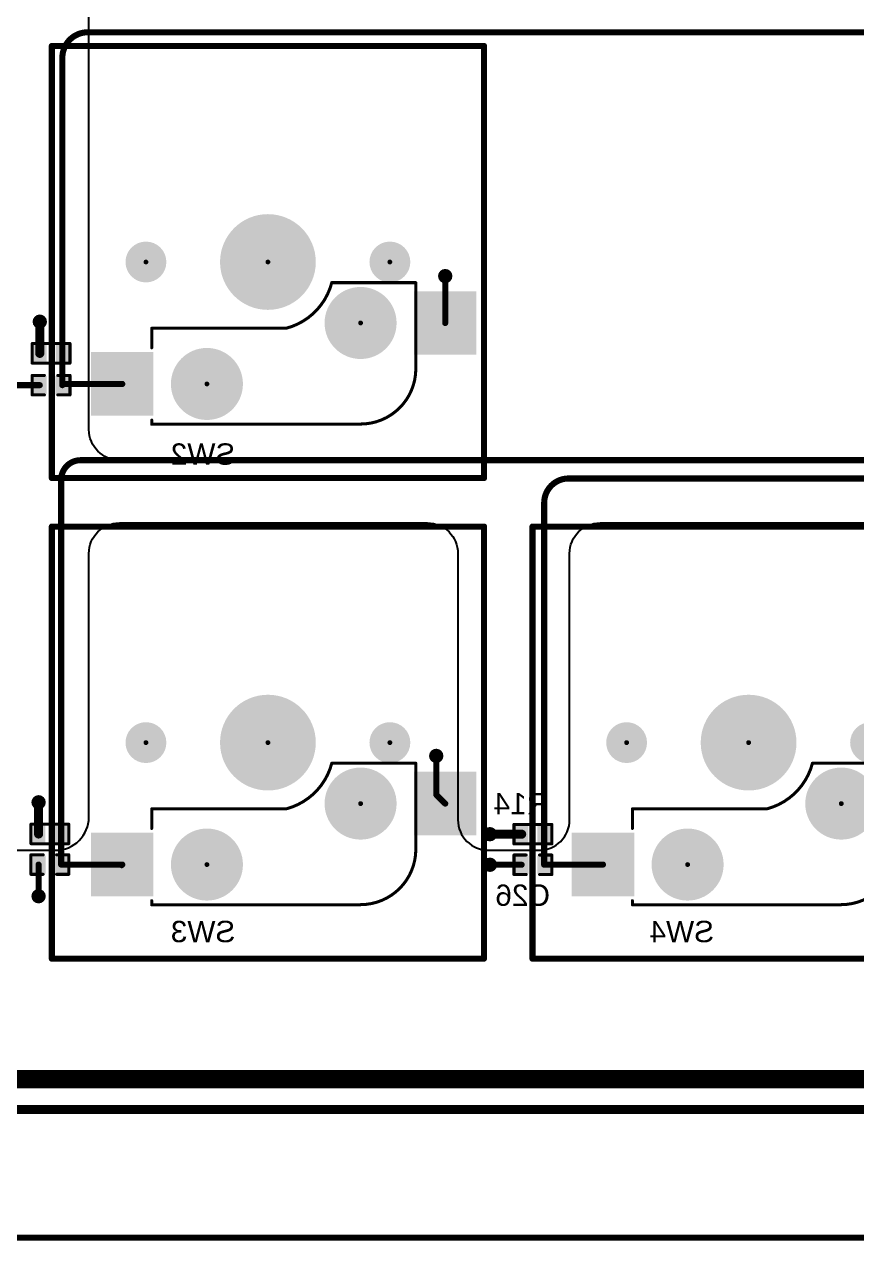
# Model space of a CAD drawing. Header units: inches. Extents: x 0 to 280, y 0 to 81.
# Drawn here: x 20.9 to 55.6, y -0.1 to 50.5 of the extents above; entities that cross this region are included whole.
import ezdxf

# ---------------------------------------------------------------- set-up
doc = ezdxf.new("R2010")
doc.units = ezdxf.units.IN
for name, color, linetype in [('Board Outline', 216, 'Continuous'), ('Bottom Layer', 5, 'Continuous'), ('Bottom Overlay', 54, 'Continuous'), ('Bottom Paste', 16, 'Continuous'), ('Bottom Solder', 6, 'Continuous'), ('Pad Holes', 156, 'Continuous'), ('Top Layer', 1, 'Continuous'), ('Top Overlay', 2, 'Continuous'), ('Top Solder', 216, 'Continuous'), ('Via Holes', 16, 'Continuous')]:
    doc.layers.add(name, color=color, linetype=linetype)
doc.styles.add('Arial', font='', dxfattribs={"height": 0.2})
doc.styles.get('Arial').set_extended_font_data('Arial')

# ---------------------------------------------------------------- blocks, each defined once
blk = doc.blocks.new('____0402_B_39')
at = {"layer": 'Bottom Layer'}
for points in [[(-0.2412999999999999, 0.3174999999999999), (-0.2413000000000001, -0.3175), (-0.6985, -0.3174999999999999), (-0.6985, 0.3175)], [(0.6985, 0.3174999999999999), (0.6985, -0.3175), (0.2412999999999999, -0.3174999999999999), (0.2413000000000001, 0.3175)]]:
    blk.add_hatch(color=5, dxfattribs=at).paths.add_polyline_path(points)
at = {"layer": 'Bottom Paste'}
for points in [[(-0.2412999999999999, 0.3174999999999999), (-0.2413000000000001, -0.3175), (-0.6985, -0.3174999999999999), (-0.6985, 0.3175)], [(0.6985, 0.3174999999999999), (0.6985, -0.3175), (0.2412999999999999, -0.3174999999999999), (0.2413000000000001, 0.3175)]]:
    blk.add_hatch(color=16, dxfattribs=at).paths.add_polyline_path(points)
at = {"layer": 'Bottom Solder'}
for points in [[(-0.1813001199999999, 0.3774998799999999), (-0.1813001200000001, -0.3774998800000001), (-0.7584998799999999, -0.3774998799999999), (-0.7584998799999999, 0.3774998800000001)], [(0.7584998799999999, 0.3774998799999999), (0.7584998799999999, -0.3774998800000001), (0.1813001199999999, -0.3774998799999999), (0.1813001200000001, 0.3774998800000001)]]:
    blk.add_hatch(color=6, dxfattribs=at).paths.add_polyline_path(points)
at = {"layer": 'Bottom Overlay', "const_width": 0.127}
for points in [[(-0.7874, -0.4064), (-0.7874, 0.4064)], [(-0.7874, 0.4064), (-0.2794, 0.4064)], [(0.2794, 0.4064), (0.7874, 0.4064)], [(0.7874, -0.4064), (0.7874, 0.4064)], [(-0.7874, -0.4064), (-0.2794, -0.4064)], [(0.2794, -0.4064), (0.7874, -0.4064)]]:
    blk.add_lwpolyline(points, dxfattribs=at)
at = {"layer": 'Bottom Overlay', "const_width": 0.0635}
for points in [[(-0.8191499999999999, 0.4064, 1), (-0.7556499999999999, 0.4064, 1)], [(-0.8191499999999999, 0.4064, 1), (-0.7556499999999999, 0.4064, 1)], [(-0.31115, 0.4064, 1), (-0.24765, 0.4064, 1)], [(0.24765, 0.4064, 1), (0.31115, 0.4064, 1)], [(0.7556499999999999, 0.4064, 1), (0.8191499999999999, 0.4064, 1)], [(0.7556499999999999, 0.4064, 1), (0.8191499999999999, 0.4064, 1)], [(-0.8191499999999999, -0.4064, 1), (-0.7556499999999999, -0.4064, 1)], [(-0.8191499999999999, -0.4064, 1), (-0.7556499999999999, -0.4064, 1)], [(-0.31115, -0.4064, 1), (-0.24765, -0.4064, 1)], [(0.24765, -0.4064, 1), (0.31115, -0.4064, 1)], [(0.7556499999999999, -0.4064, 1), (0.8191499999999999, -0.4064, 1)], [(0.7556499999999999, -0.4064, 1), (0.8191499999999999, -0.4064, 1)]]:
    blk.add_lwpolyline(points, format="xyb", close=True, dxfattribs=at)
blk = doc.blocks.new('____0402_B_40')
at = {"layer": 'Bottom Layer'}
for points in [[(-0.2412999999999999, 0.3174999999999999), (-0.2413000000000001, -0.3175), (-0.6985, -0.3174999999999999), (-0.6985, 0.3175)], [(0.6985, 0.3174999999999999), (0.6985, -0.3175), (0.2412999999999999, -0.3174999999999999), (0.2413000000000001, 0.3175)]]:
    blk.add_hatch(color=5, dxfattribs=at).paths.add_polyline_path(points)
at = {"layer": 'Bottom Paste'}
for points in [[(-0.2412999999999999, 0.3174999999999999), (-0.2413000000000001, -0.3175), (-0.6985, -0.3174999999999999), (-0.6985, 0.3175)], [(0.6985, 0.3174999999999999), (0.6985, -0.3175), (0.2412999999999999, -0.3174999999999999), (0.2413000000000001, 0.3175)]]:
    blk.add_hatch(color=16, dxfattribs=at).paths.add_polyline_path(points)
at = {"layer": 'Bottom Solder'}
for points in [[(-0.1813001199999999, 0.3774998799999999), (-0.1813001200000001, -0.3774998800000001), (-0.7584998799999999, -0.3774998799999999), (-0.7584998799999999, 0.3774998800000001)], [(0.7584998799999999, 0.3774998799999999), (0.7584998799999999, -0.3774998800000001), (0.1813001199999999, -0.3774998799999999), (0.1813001200000001, 0.3774998800000001)]]:
    blk.add_hatch(color=6, dxfattribs=at).paths.add_polyline_path(points)
at = {"layer": 'Bottom Overlay', "const_width": 0.127}
for points in [[(-0.7874, -0.4064), (-0.7874, 0.4064)], [(-0.7874, 0.4064), (-0.2794, 0.4064)], [(0.2794, 0.4064), (0.7874, 0.4064)], [(0.7874, -0.4064), (0.7874, 0.4064)], [(-0.7874, -0.4064), (-0.2794, -0.4064)], [(0.2794, -0.4064), (0.7874, -0.4064)]]:
    blk.add_lwpolyline(points, dxfattribs=at)
at = {"layer": 'Bottom Overlay', "const_width": 0.0635}
for points in [[(-0.8191499999999999, 0.4064, 1), (-0.7556499999999999, 0.4064, 1)], [(-0.8191499999999999, 0.4064, 1), (-0.7556499999999999, 0.4064, 1)], [(-0.31115, 0.4064, 1), (-0.24765, 0.4064, 1)], [(0.24765, 0.4064, 1), (0.31115, 0.4064, 1)], [(0.7556499999999999, 0.4064, 1), (0.8191499999999999, 0.4064, 1)], [(0.7556499999999999, 0.4064, 1), (0.8191499999999999, 0.4064, 1)], [(-0.8191499999999999, -0.4064, 1), (-0.7556499999999999, -0.4064, 1)], [(-0.8191499999999999, -0.4064, 1), (-0.7556499999999999, -0.4064, 1)], [(-0.31115, -0.4064, 1), (-0.24765, -0.4064, 1)], [(0.24765, -0.4064, 1), (0.31115, -0.4064, 1)], [(0.7556499999999999, -0.4064, 1), (0.8191499999999999, -0.4064, 1)], [(0.7556499999999999, -0.4064, 1), (0.8191499999999999, -0.4064, 1)]]:
    blk.add_lwpolyline(points, format="xyb", close=True, dxfattribs=at)
blk = doc.blocks.new('____0402_B_41')
at = {"layer": 'Bottom Layer'}
for points in [[(-0.2412999999999999, 0.3174999999999999), (-0.2413000000000001, -0.3175), (-0.6985, -0.3174999999999999), (-0.6985, 0.3175)], [(0.6985, 0.3174999999999999), (0.6985, -0.3175), (0.2412999999999999, -0.3174999999999999), (0.2413000000000001, 0.3175)]]:
    blk.add_hatch(color=5, dxfattribs=at).paths.add_polyline_path(points)
at = {"layer": 'Bottom Paste'}
for points in [[(-0.2412999999999999, 0.3174999999999999), (-0.2413000000000001, -0.3175), (-0.6985, -0.3174999999999999), (-0.6985, 0.3175)], [(0.6985, 0.3174999999999999), (0.6985, -0.3175), (0.2412999999999999, -0.3174999999999999), (0.2413000000000001, 0.3175)]]:
    blk.add_hatch(color=16, dxfattribs=at).paths.add_polyline_path(points)
at = {"layer": 'Bottom Solder'}
for points in [[(-0.1813001199999999, 0.3774998799999999), (-0.1813001200000001, -0.3774998800000001), (-0.7584998799999999, -0.3774998799999999), (-0.7584998799999999, 0.3774998800000001)], [(0.7584998799999999, 0.3774998799999999), (0.7584998799999999, -0.3774998800000001), (0.1813001199999999, -0.3774998799999999), (0.1813001200000001, 0.3774998800000001)]]:
    blk.add_hatch(color=6, dxfattribs=at).paths.add_polyline_path(points)
at = {"layer": 'Bottom Overlay', "const_width": 0.127}
for points in [[(-0.7874, -0.4064), (-0.7874, 0.4064)], [(-0.7874, 0.4064), (-0.2794, 0.4064)], [(0.2794, 0.4064), (0.7874, 0.4064)], [(0.7874, -0.4064), (0.7874, 0.4064)], [(-0.7874, -0.4064), (-0.2794, -0.4064)], [(0.2794, -0.4064), (0.7874, -0.4064)]]:
    blk.add_lwpolyline(points, dxfattribs=at)
at = {"layer": 'Bottom Overlay', "const_width": 0.0635}
for points in [[(-0.8191499999999999, 0.4064, 1), (-0.7556499999999999, 0.4064, 1)], [(-0.8191499999999999, 0.4064, 1), (-0.7556499999999999, 0.4064, 1)], [(-0.31115, 0.4064, 1), (-0.24765, 0.4064, 1)], [(0.24765, 0.4064, 1), (0.31115, 0.4064, 1)], [(0.7556499999999999, 0.4064, 1), (0.8191499999999999, 0.4064, 1)], [(0.7556499999999999, 0.4064, 1), (0.8191499999999999, 0.4064, 1)], [(-0.8191499999999999, -0.4064, 1), (-0.7556499999999999, -0.4064, 1)], [(-0.8191499999999999, -0.4064, 1), (-0.7556499999999999, -0.4064, 1)], [(-0.31115, -0.4064, 1), (-0.24765, -0.4064, 1)], [(0.24765, -0.4064, 1), (0.31115, -0.4064, 1)], [(0.7556499999999999, -0.4064, 1), (0.8191499999999999, -0.4064, 1)], [(0.7556499999999999, -0.4064, 1), (0.8191499999999999, -0.4064, 1)]]:
    blk.add_lwpolyline(points, format="xyb", close=True, dxfattribs=at)
blk = doc.blocks.new('CPG151101S11_16_B_65')
at = {"layer": 'Bottom Layer'}
for points in [[(5.4750081, 3.8150038), (7.975003099999999, 3.8150038), (7.975003099999999, 1.2649962), (5.4750081, 1.2649962)], [(-7.975003099999999, 1.2750038), (-5.4750081, 1.2750038), (-5.4750081, -1.2750038), (-7.975003099999999, -1.2750038)]]:
    blk.add_hatch(color=5, dxfattribs=at).paths.add_polyline_path(points)
at = {"layer": 'Bottom Paste'}
for points in [[(5.4750081, 3.8150038), (7.975003099999999, 3.8150038), (7.975003099999999, 1.2649962), (5.4750081, 1.2649962)], [(-7.975003099999999, 1.2750038), (-5.4750081, 1.2750038), (-5.4750081, -1.2750038), (-7.975003099999999, -1.2750038)]]:
    blk.add_hatch(color=16, dxfattribs=at).paths.add_polyline_path(points)
at = {"layer": 'Bottom Solder'}
for points in [[(5.4249955, 3.8650164), (8.025015699999999, 3.8650164), (8.025015699999999, 1.2149836), (5.4249955, 1.2149836)], [(-8.025015699999999, 1.3250164), (-5.4249955, 1.3250164), (-5.4249955, -1.3250164), (-8.025015699999999, -1.3250164)]]:
    blk.add_hatch(color=6, dxfattribs=at).paths.add_polyline_path(points)
h = blk.add_hatch(color=6, dxfattribs=at)
edge = h.paths.add_edge_path()
edge.add_arc((3.199892, 2.54), 0.1016, 0, 360)
h = blk.add_hatch(color=6, dxfattribs=at)
edge = h.paths.add_edge_path()
edge.add_arc((-3.199892, 0), 0.1016, 0, 360)
h = blk.add_hatch(color=6, dxfattribs=at)
edge = h.paths.add_edge_path()
edge.add_arc((-4.420108, -2.54), 0.1016, 0, 360)
h = blk.add_hatch(color=6, dxfattribs=at)
edge = h.paths.add_edge_path()
edge.add_arc((0.6598919999999999, -2.54), 0.1016, 0, 360)
h = blk.add_hatch(color=6, dxfattribs=at)
edge = h.paths.add_edge_path()
edge.add_arc((5.739891999999999, -2.54), 0.1016, 0, 360)
at = {"layer": 'Pad Holes'}
h = blk.add_hatch(color=7, dxfattribs=at)
edge = h.paths.add_edge_path()
edge.add_arc((3.199892, 2.54), 1.499997, 0, 360)
h = blk.add_hatch(color=7, dxfattribs=at)
edge = h.paths.add_edge_path()
edge.add_arc((-3.199892, 0), 1.499997, 0, 360)
h = blk.add_hatch(color=7, dxfattribs=at)
edge = h.paths.add_edge_path()
edge.add_arc((0.6598919999999999, -2.54), 1.9939, 0, 360)
h = blk.add_hatch(color=7, dxfattribs=at)
edge = h.paths.add_edge_path()
edge.add_arc((-4.420108, -2.54), 0.8509, 0, 360)
h = blk.add_hatch(color=7, dxfattribs=at)
edge = h.paths.add_edge_path()
edge.add_arc((5.739891999999999, -2.54), 0.8509, 0, 360)
at = {"layer": 'Top Solder'}
h = blk.add_hatch(color=216, dxfattribs=at)
edge = h.paths.add_edge_path()
edge.add_arc((3.199892, 2.54), 0.1016, 0, 360)
h = blk.add_hatch(color=216, dxfattribs=at)
edge = h.paths.add_edge_path()
edge.add_arc((-3.199892, 0), 0.1016, 0, 360)
h = blk.add_hatch(color=216, dxfattribs=at)
edge = h.paths.add_edge_path()
edge.add_arc((-4.420108, -2.54), 0.1016, 0, 360)
h = blk.add_hatch(color=216, dxfattribs=at)
edge = h.paths.add_edge_path()
edge.add_arc((0.6598919999999999, -2.54), 0.1016, 0, 360)
h = blk.add_hatch(color=216, dxfattribs=at)
edge = h.paths.add_edge_path()
edge.add_arc((5.739891999999999, -2.54), 0.1016, 0, 360)
at = {"layer": 'Bottom Overlay', "const_width": 0.127}
for points in [[(-5.499989, 1.9063716, -0.4142135623730951), (-3.1963614, 4.209999199999999)], [(5.499989, 4.2200068, -0.4142135623730951), (5.4899814, 4.209999199999999)], [(-1.99999854, -1.67998394, -0.2716855530014931), (-0.09999726, 0.22001734)]]:
    blk.add_lwpolyline(points, format="xyb", dxfattribs=at)
at = {"layer": 'Bottom Overlay', "const_width": 0.0635}
for points in [[(-3.2281114, 4.209999199999999, 1), (-3.1646114, 4.209999199999999, 1)], [(-3.2181038, 4.2200068, 1), (-3.1546038, 4.2200068, 1)], [(5.4582314, 4.209999199999999, 1), (5.521731399999999, 4.209999199999999, 1)], [(5.468239, 4.2200068, 1), (5.531739, 4.2200068, 1)], [(5.468239, 4.2200068, 1), (5.531739, 4.2200068, 1)], [(5.468239, 4.2200068, 1), (5.531739, 4.2200068, 1)], [(5.468239, 4.046143799999999, 1), (5.531739, 4.046143799999999, 1)], [(-5.531739, 1.9063716, 1), (-5.468239, 1.9063716, 1)], [(-5.531739, 1.9063716, 1), (-5.468239, 1.9063716, 1)], [(5.468239, 1.0338562, 1), (5.531739, 1.0338562, 1)], [(5.468239, 0.4700016, 1), (5.531739, 0.4700016, 1)], [(5.468239, 0.4700016, 1), (5.531739, 0.4700016, 1)], [(5.4682644, 0.4699508, 1), (5.5317644, 0.4699508, 1)], [(5.4682644, 0.4699508, 1), (5.5317644, 0.4699508, 1)], [(-0.1317498, 0.2200148, 1), (-0.0682498, 0.2200148, 1)], [(-0.13174726, 0.22001734, 1), (-0.06824726, 0.22001734, 1)], [(0.1182624, 0.2200148, 1), (0.1817624, 0.2200148, 1)], [(0.1182624, 0.2200148, 1), (0.1817624, 0.2200148, 1)], [(1.1582654, 0.2200148, 1), (1.2217654, 0.2200148, 1)], [(1.1582654, 0.2200148, 1), (1.2217654, 0.2200148, 1)], [(5.4682644, 0.2200148, 1), (5.5317644, 0.2200148, 1)], [(5.4682644, 0.2200148, 1), (5.5317644, 0.2200148, 1)], [(-5.531739, -1.5061438, 1), (-5.468239, -1.5061438, 1)], [(-5.531739, -1.5061438, 1), (-5.468239, -1.5061438, 1)], [(-5.531739, -1.6799814, 1), (-5.468239, -1.6799814, 1)], [(-5.531739, -1.6799814, 1), (-5.468239, -1.6799814, 1)], [(-2.03174854, -1.67998394, 1), (-1.96824854, -1.67998394, 1)], [(-2.031746, -1.6799814, 1), (-1.968246, -1.6799814, 1)]]:
    blk.add_lwpolyline(points, format="xyb", close=True, dxfattribs=at)
at = {"layer": 'Bottom Overlay', "const_width": 0.127}
for points in [[(5.499989, 4.2200068), (-3.1863538, 4.2200068)], [(5.499989, 4.2200068), (5.499989, 4.046143799999999)], [(-5.499989, 1.9063716), (-5.499989, -1.5061438)], [(5.499989, 1.0338562), (5.499989, 0.4700016)], [(5.5000144, 0.4699508), (5.499989, 0.4700016)], [(5.5000144, 0.4699508), (5.5000144, 0.2200148)], [(0.1500124, 0.2200148), (-0.0999998, 0.2200148)], [(1.1900154, 0.2200148), (0.1500124, 0.2200148)], [(5.5000144, 0.2200148), (1.1900154, 0.2200148)], [(-5.499989, -1.5061438), (-5.499989, -1.6799814)], [(-1.999996, -1.6799814), (-5.499989, -1.6799814)]]:
    blk.add_lwpolyline(points, dxfattribs=at)
blk = doc.blocks.new('CPG151101S11_16_B_66')
at = {"layer": 'Bottom Layer'}
for points in [[(5.4750081, 3.8150038), (7.975003099999999, 3.8150038), (7.975003099999999, 1.2649962), (5.4750081, 1.2649962)], [(-7.975003099999999, 1.2750038), (-5.4750081, 1.2750038), (-5.4750081, -1.2750038), (-7.975003099999999, -1.2750038)]]:
    blk.add_hatch(color=5, dxfattribs=at).paths.add_polyline_path(points)
at = {"layer": 'Bottom Paste'}
for points in [[(5.4750081, 3.8150038), (7.975003099999999, 3.8150038), (7.975003099999999, 1.2649962), (5.4750081, 1.2649962)], [(-7.975003099999999, 1.2750038), (-5.4750081, 1.2750038), (-5.4750081, -1.2750038), (-7.975003099999999, -1.2750038)]]:
    blk.add_hatch(color=16, dxfattribs=at).paths.add_polyline_path(points)
at = {"layer": 'Bottom Solder'}
for points in [[(5.4249955, 3.8650164), (8.025015699999999, 3.8650164), (8.025015699999999, 1.2149836), (5.4249955, 1.2149836)], [(-8.025015699999999, 1.3250164), (-5.4249955, 1.3250164), (-5.4249955, -1.3250164), (-8.025015699999999, -1.3250164)]]:
    blk.add_hatch(color=6, dxfattribs=at).paths.add_polyline_path(points)
h = blk.add_hatch(color=6, dxfattribs=at)
edge = h.paths.add_edge_path()
edge.add_arc((3.199892, 2.54), 0.1016, 0, 360)
h = blk.add_hatch(color=6, dxfattribs=at)
edge = h.paths.add_edge_path()
edge.add_arc((-3.199892, 0), 0.1016, 0, 360)
h = blk.add_hatch(color=6, dxfattribs=at)
edge = h.paths.add_edge_path()
edge.add_arc((-4.420108, -2.54), 0.1016, 0, 360)
h = blk.add_hatch(color=6, dxfattribs=at)
edge = h.paths.add_edge_path()
edge.add_arc((0.6598919999999999, -2.54), 0.1016, 0, 360)
h = blk.add_hatch(color=6, dxfattribs=at)
edge = h.paths.add_edge_path()
edge.add_arc((5.739891999999999, -2.54), 0.1016, 0, 360)
at = {"layer": 'Pad Holes'}
h = blk.add_hatch(color=7, dxfattribs=at)
edge = h.paths.add_edge_path()
edge.add_arc((3.199892, 2.54), 1.499997, 0, 360)
h = blk.add_hatch(color=7, dxfattribs=at)
edge = h.paths.add_edge_path()
edge.add_arc((-3.199892, 0), 1.499997, 0, 360)
h = blk.add_hatch(color=7, dxfattribs=at)
edge = h.paths.add_edge_path()
edge.add_arc((0.6598919999999999, -2.54), 1.9939, 0, 360)
h = blk.add_hatch(color=7, dxfattribs=at)
edge = h.paths.add_edge_path()
edge.add_arc((-4.420108, -2.54), 0.8509, 0, 360)
h = blk.add_hatch(color=7, dxfattribs=at)
edge = h.paths.add_edge_path()
edge.add_arc((5.739891999999999, -2.54), 0.8509, 0, 360)
at = {"layer": 'Top Solder'}
h = blk.add_hatch(color=216, dxfattribs=at)
edge = h.paths.add_edge_path()
edge.add_arc((3.199892, 2.54), 0.1016, 0, 360)
h = blk.add_hatch(color=216, dxfattribs=at)
edge = h.paths.add_edge_path()
edge.add_arc((-3.199892, 0), 0.1016, 0, 360)
h = blk.add_hatch(color=216, dxfattribs=at)
edge = h.paths.add_edge_path()
edge.add_arc((-4.420108, -2.54), 0.1016, 0, 360)
h = blk.add_hatch(color=216, dxfattribs=at)
edge = h.paths.add_edge_path()
edge.add_arc((0.6598919999999999, -2.54), 0.1016, 0, 360)
h = blk.add_hatch(color=216, dxfattribs=at)
edge = h.paths.add_edge_path()
edge.add_arc((5.739891999999999, -2.54), 0.1016, 0, 360)
at = {"layer": 'Bottom Overlay', "const_width": 0.127}
for points in [[(-5.499989, 1.9063716, -0.4142135623730951), (-3.1963614, 4.209999199999999)], [(5.499989, 4.2200068, -0.4142135623730951), (5.4899814, 4.209999199999999)], [(-1.99999854, -1.67998394, -0.2716855530014931), (-0.09999726, 0.22001734)]]:
    blk.add_lwpolyline(points, format="xyb", dxfattribs=at)
at = {"layer": 'Bottom Overlay', "const_width": 0.0635}
for points in [[(-3.2281114, 4.209999199999999, 1), (-3.1646114, 4.209999199999999, 1)], [(-3.2181038, 4.2200068, 1), (-3.1546038, 4.2200068, 1)], [(5.4582314, 4.209999199999999, 1), (5.521731399999999, 4.209999199999999, 1)], [(5.468239, 4.2200068, 1), (5.531739, 4.2200068, 1)], [(5.468239, 4.2200068, 1), (5.531739, 4.2200068, 1)], [(5.468239, 4.2200068, 1), (5.531739, 4.2200068, 1)], [(5.468239, 4.046143799999999, 1), (5.531739, 4.046143799999999, 1)], [(-5.531739, 1.9063716, 1), (-5.468239, 1.9063716, 1)], [(-5.531739, 1.9063716, 1), (-5.468239, 1.9063716, 1)], [(5.468239, 1.0338562, 1), (5.531739, 1.0338562, 1)], [(5.468239, 0.4700016, 1), (5.531739, 0.4700016, 1)], [(5.468239, 0.4700016, 1), (5.531739, 0.4700016, 1)], [(5.4682644, 0.4699508, 1), (5.5317644, 0.4699508, 1)], [(5.4682644, 0.4699508, 1), (5.5317644, 0.4699508, 1)], [(-0.1317498, 0.2200148, 1), (-0.0682498, 0.2200148, 1)], [(-0.13174726, 0.22001734, 1), (-0.06824726, 0.22001734, 1)], [(0.1182624, 0.2200148, 1), (0.1817624, 0.2200148, 1)], [(0.1182624, 0.2200148, 1), (0.1817624, 0.2200148, 1)], [(1.1582654, 0.2200148, 1), (1.2217654, 0.2200148, 1)], [(1.1582654, 0.2200148, 1), (1.2217654, 0.2200148, 1)], [(5.4682644, 0.2200148, 1), (5.5317644, 0.2200148, 1)], [(5.4682644, 0.2200148, 1), (5.5317644, 0.2200148, 1)], [(-5.531739, -1.5061438, 1), (-5.468239, -1.5061438, 1)], [(-5.531739, -1.5061438, 1), (-5.468239, -1.5061438, 1)], [(-5.531739, -1.6799814, 1), (-5.468239, -1.6799814, 1)], [(-5.531739, -1.6799814, 1), (-5.468239, -1.6799814, 1)], [(-2.03174854, -1.67998394, 1), (-1.96824854, -1.67998394, 1)], [(-2.031746, -1.6799814, 1), (-1.968246, -1.6799814, 1)]]:
    blk.add_lwpolyline(points, format="xyb", close=True, dxfattribs=at)
at = {"layer": 'Bottom Overlay', "const_width": 0.127}
for points in [[(5.499989, 4.2200068), (-3.1863538, 4.2200068)], [(5.499989, 4.2200068), (5.499989, 4.046143799999999)], [(-5.499989, 1.9063716), (-5.499989, -1.5061438)], [(5.499989, 1.0338562), (5.499989, 0.4700016)], [(5.5000144, 0.4699508), (5.499989, 0.4700016)], [(5.5000144, 0.4699508), (5.5000144, 0.2200148)], [(0.1500124, 0.2200148), (-0.0999998, 0.2200148)], [(1.1900154, 0.2200148), (0.1500124, 0.2200148)], [(5.5000144, 0.2200148), (1.1900154, 0.2200148)], [(-5.499989, -1.5061438), (-5.499989, -1.6799814)], [(-1.999996, -1.6799814), (-5.499989, -1.6799814)]]:
    blk.add_lwpolyline(points, dxfattribs=at)
blk = doc.blocks.new('CPG151101S11_16_B_67')
at = {"layer": 'Bottom Layer'}
for points in [[(5.4750081, 3.8150038), (7.975003099999999, 3.8150038), (7.975003099999999, 1.2649962), (5.4750081, 1.2649962)], [(-7.975003099999999, 1.2750038), (-5.4750081, 1.2750038), (-5.4750081, -1.2750038), (-7.975003099999999, -1.2750038)]]:
    blk.add_hatch(color=5, dxfattribs=at).paths.add_polyline_path(points)
at = {"layer": 'Bottom Paste'}
for points in [[(5.4750081, 3.8150038), (7.975003099999999, 3.8150038), (7.975003099999999, 1.2649962), (5.4750081, 1.2649962)], [(-7.975003099999999, 1.2750038), (-5.4750081, 1.2750038), (-5.4750081, -1.2750038), (-7.975003099999999, -1.2750038)]]:
    blk.add_hatch(color=16, dxfattribs=at).paths.add_polyline_path(points)
at = {"layer": 'Bottom Solder'}
for points in [[(5.4249955, 3.8650164), (8.025015699999999, 3.8650164), (8.025015699999999, 1.2149836), (5.4249955, 1.2149836)], [(-8.025015699999999, 1.3250164), (-5.4249955, 1.3250164), (-5.4249955, -1.3250164), (-8.025015699999999, -1.3250164)]]:
    blk.add_hatch(color=6, dxfattribs=at).paths.add_polyline_path(points)
h = blk.add_hatch(color=6, dxfattribs=at)
edge = h.paths.add_edge_path()
edge.add_arc((3.199892, 2.54), 0.1016, 0, 360)
h = blk.add_hatch(color=6, dxfattribs=at)
edge = h.paths.add_edge_path()
edge.add_arc((-3.199892, 0), 0.1016, 0, 360)
h = blk.add_hatch(color=6, dxfattribs=at)
edge = h.paths.add_edge_path()
edge.add_arc((-4.420108, -2.54), 0.1016, 0, 360)
h = blk.add_hatch(color=6, dxfattribs=at)
edge = h.paths.add_edge_path()
edge.add_arc((0.6598919999999999, -2.54), 0.1016, 0, 360)
h = blk.add_hatch(color=6, dxfattribs=at)
edge = h.paths.add_edge_path()
edge.add_arc((5.739891999999999, -2.54), 0.1016, 0, 360)
at = {"layer": 'Pad Holes'}
h = blk.add_hatch(color=7, dxfattribs=at)
edge = h.paths.add_edge_path()
edge.add_arc((3.199892, 2.54), 1.499997, 0, 360)
h = blk.add_hatch(color=7, dxfattribs=at)
edge = h.paths.add_edge_path()
edge.add_arc((-3.199892, 0), 1.499997, 0, 360)
h = blk.add_hatch(color=7, dxfattribs=at)
edge = h.paths.add_edge_path()
edge.add_arc((0.6598919999999999, -2.54), 1.9939, 0, 360)
h = blk.add_hatch(color=7, dxfattribs=at)
edge = h.paths.add_edge_path()
edge.add_arc((-4.420108, -2.54), 0.8509, 0, 360)
h = blk.add_hatch(color=7, dxfattribs=at)
edge = h.paths.add_edge_path()
edge.add_arc((5.739891999999999, -2.54), 0.8509, 0, 360)
at = {"layer": 'Top Solder'}
h = blk.add_hatch(color=216, dxfattribs=at)
edge = h.paths.add_edge_path()
edge.add_arc((3.199892, 2.54), 0.1016, 0, 360)
h = blk.add_hatch(color=216, dxfattribs=at)
edge = h.paths.add_edge_path()
edge.add_arc((-3.199892, 0), 0.1016, 0, 360)
h = blk.add_hatch(color=216, dxfattribs=at)
edge = h.paths.add_edge_path()
edge.add_arc((-4.420108, -2.54), 0.1016, 0, 360)
h = blk.add_hatch(color=216, dxfattribs=at)
edge = h.paths.add_edge_path()
edge.add_arc((0.6598919999999999, -2.54), 0.1016, 0, 360)
h = blk.add_hatch(color=216, dxfattribs=at)
edge = h.paths.add_edge_path()
edge.add_arc((5.739891999999999, -2.54), 0.1016, 0, 360)
at = {"layer": 'Bottom Overlay', "const_width": 0.127}
for points in [[(-5.499989, 1.9063716, -0.4142135623730951), (-3.1963614, 4.209999199999999)], [(5.499989, 4.2200068, -0.4142135623730951), (5.4899814, 4.209999199999999)], [(-1.99999854, -1.67998394, -0.2716855530014931), (-0.09999726, 0.22001734)]]:
    blk.add_lwpolyline(points, format="xyb", dxfattribs=at)
at = {"layer": 'Bottom Overlay', "const_width": 0.0635}
for points in [[(-3.2281114, 4.209999199999999, 1), (-3.1646114, 4.209999199999999, 1)], [(-3.2181038, 4.2200068, 1), (-3.1546038, 4.2200068, 1)], [(5.4582314, 4.209999199999999, 1), (5.521731399999999, 4.209999199999999, 1)], [(5.468239, 4.2200068, 1), (5.531739, 4.2200068, 1)], [(5.468239, 4.2200068, 1), (5.531739, 4.2200068, 1)], [(5.468239, 4.2200068, 1), (5.531739, 4.2200068, 1)], [(5.468239, 4.046143799999999, 1), (5.531739, 4.046143799999999, 1)], [(-5.531739, 1.9063716, 1), (-5.468239, 1.9063716, 1)], [(-5.531739, 1.9063716, 1), (-5.468239, 1.9063716, 1)], [(5.468239, 1.0338562, 1), (5.531739, 1.0338562, 1)], [(5.468239, 0.4700016, 1), (5.531739, 0.4700016, 1)], [(5.468239, 0.4700016, 1), (5.531739, 0.4700016, 1)], [(5.4682644, 0.4699508, 1), (5.5317644, 0.4699508, 1)], [(5.4682644, 0.4699508, 1), (5.5317644, 0.4699508, 1)], [(-0.1317498, 0.2200148, 1), (-0.0682498, 0.2200148, 1)], [(-0.13174726, 0.22001734, 1), (-0.06824726, 0.22001734, 1)], [(0.1182624, 0.2200148, 1), (0.1817624, 0.2200148, 1)], [(0.1182624, 0.2200148, 1), (0.1817624, 0.2200148, 1)], [(1.1582654, 0.2200148, 1), (1.2217654, 0.2200148, 1)], [(1.1582654, 0.2200148, 1), (1.2217654, 0.2200148, 1)], [(5.4682644, 0.2200148, 1), (5.5317644, 0.2200148, 1)], [(5.4682644, 0.2200148, 1), (5.5317644, 0.2200148, 1)], [(-5.531739, -1.5061438, 1), (-5.468239, -1.5061438, 1)], [(-5.531739, -1.5061438, 1), (-5.468239, -1.5061438, 1)], [(-5.531739, -1.6799814, 1), (-5.468239, -1.6799814, 1)], [(-5.531739, -1.6799814, 1), (-5.468239, -1.6799814, 1)], [(-2.03174854, -1.67998394, 1), (-1.96824854, -1.67998394, 1)], [(-2.031746, -1.6799814, 1), (-1.968246, -1.6799814, 1)]]:
    blk.add_lwpolyline(points, format="xyb", close=True, dxfattribs=at)
at = {"layer": 'Bottom Overlay', "const_width": 0.127}
for points in [[(5.499989, 4.2200068), (-3.1863538, 4.2200068)], [(5.499989, 4.2200068), (5.499989, 4.046143799999999)], [(-5.499989, 1.9063716), (-5.499989, -1.5061438)], [(5.499989, 1.0338562), (5.499989, 0.4700016)], [(5.5000144, 0.4699508), (5.499989, 0.4700016)], [(5.5000144, 0.4699508), (5.5000144, 0.2200148)], [(0.1500124, 0.2200148), (-0.0999998, 0.2200148)], [(1.1900154, 0.2200148), (0.1500124, 0.2200148)], [(5.5000144, 0.2200148), (1.1900154, 0.2200148)], [(-5.499989, -1.5061438), (-5.499989, -1.6799814)], [(-1.999996, -1.6799814), (-5.499989, -1.6799814)]]:
    blk.add_lwpolyline(points, dxfattribs=at)
blk = doc.blocks.new('R___0402_B_97')
at = {"layer": 'Bottom Layer'}
for points in [[(-0.2412999999999999, 0.3174999999999999), (-0.2413000000000001, -0.3175), (-0.6985, -0.3174999999999999), (-0.6985, 0.3175)], [(0.6985, 0.3174999999999999), (0.6985, -0.3175), (0.2412999999999999, -0.3174999999999999), (0.2413000000000001, 0.3175)]]:
    blk.add_hatch(color=5, dxfattribs=at).paths.add_polyline_path(points)
at = {"layer": 'Bottom Paste'}
for points in [[(-0.2412999999999999, 0.3174999999999999), (-0.2413000000000001, -0.3175), (-0.6985, -0.3174999999999999), (-0.6985, 0.3175)], [(0.6985, 0.3174999999999999), (0.6985, -0.3175), (0.2412999999999999, -0.3174999999999999), (0.2413000000000001, 0.3175)]]:
    blk.add_hatch(color=16, dxfattribs=at).paths.add_polyline_path(points)
at = {"layer": 'Bottom Solder'}
for points in [[(-0.1862988399999999, 0.3725011599999999), (-0.18629884, -0.3725011600000001), (-0.75350116, -0.3725011599999999), (-0.75350116, 0.3725011600000001)], [(0.75350116, 0.3725011599999999), (0.75350116, -0.3725011600000001), (0.1862988399999999, -0.3725011599999999), (0.18629884, 0.3725011600000001)]]:
    blk.add_hatch(color=6, dxfattribs=at).paths.add_polyline_path(points)
at = {"layer": 'Bottom Overlay'}
for points, const_width in [([(-0.7874, -0.4064), (-0.7874, 0.4064)], 0.127), ([(-0.7874, 0.4064), (0.7874, 0.4064)], 0.127), ([(-0.8128, 0.4318), (0.8128, 0.4318)], 0.0032258), ([(0.7874, -0.4064), (0.7874, 0.4064)], 0.127), ([(-0.7874, -0.4064), (0.7874, -0.4064)], 0.127)]:
    blk.add_lwpolyline(points, dxfattribs=dict(at, const_width=const_width))
for points, const_width in [([(-0.8191499999999999, 0.4064, 1), (-0.7556499999999999, 0.4064, 1)], 0.0635), ([(-0.8191499999999999, 0.4064, 1), (-0.7556499999999999, 0.4064, 1)], 0.0635), ([(-0.81360518, 0.4318, 1), (-0.8119948199999999, 0.4318, 1)], 0.0016129), ([(0.7556499999999999, 0.4064, 1), (0.8191499999999999, 0.4064, 1)], 0.0635), ([(0.7556499999999999, 0.4064, 1), (0.8191499999999999, 0.4064, 1)], 0.0635), ([(0.8119948199999999, 0.4318, 1), (0.81360518, 0.4318, 1)], 0.0016129), ([(-0.8191499999999999, -0.4064, 1), (-0.7556499999999999, -0.4064, 1)], 0.0635), ([(-0.8191499999999999, -0.4064, 1), (-0.7556499999999999, -0.4064, 1)], 0.0635), ([(0.7556499999999999, -0.4064, 1), (0.8191499999999999, -0.4064, 1)], 0.0635), ([(0.7556499999999999, -0.4064, 1), (0.8191499999999999, -0.4064, 1)], 0.0635)]:
    blk.add_lwpolyline(points, format="xyb", close=True, dxfattribs=dict(at, const_width=const_width))
blk = doc.blocks.new('R___0402_B_98')
at = {"layer": 'Bottom Layer'}
for points in [[(-0.2412999999999999, 0.3174999999999999), (-0.2413000000000001, -0.3175), (-0.6985, -0.3174999999999999), (-0.6985, 0.3175)], [(0.6985, 0.3174999999999999), (0.6985, -0.3175), (0.2412999999999999, -0.3174999999999999), (0.2413000000000001, 0.3175)]]:
    blk.add_hatch(color=5, dxfattribs=at).paths.add_polyline_path(points)
at = {"layer": 'Bottom Paste'}
for points in [[(-0.2412999999999999, 0.3174999999999999), (-0.2413000000000001, -0.3175), (-0.6985, -0.3174999999999999), (-0.6985, 0.3175)], [(0.6985, 0.3174999999999999), (0.6985, -0.3175), (0.2412999999999999, -0.3174999999999999), (0.2413000000000001, 0.3175)]]:
    blk.add_hatch(color=16, dxfattribs=at).paths.add_polyline_path(points)
at = {"layer": 'Bottom Solder'}
for points in [[(-0.1862988399999999, 0.3725011599999999), (-0.18629884, -0.3725011600000001), (-0.75350116, -0.3725011599999999), (-0.75350116, 0.3725011600000001)], [(0.75350116, 0.3725011599999999), (0.75350116, -0.3725011600000001), (0.1862988399999999, -0.3725011599999999), (0.18629884, 0.3725011600000001)]]:
    blk.add_hatch(color=6, dxfattribs=at).paths.add_polyline_path(points)
at = {"layer": 'Bottom Overlay'}
for points, const_width in [([(-0.7874, -0.4064), (-0.7874, 0.4064)], 0.127), ([(-0.7874, 0.4064), (0.7874, 0.4064)], 0.127), ([(-0.8128, 0.4318), (0.8128, 0.4318)], 0.0032258), ([(0.7874, -0.4064), (0.7874, 0.4064)], 0.127), ([(-0.7874, -0.4064), (0.7874, -0.4064)], 0.127)]:
    blk.add_lwpolyline(points, dxfattribs=dict(at, const_width=const_width))
for points, const_width in [([(-0.8191499999999999, 0.4064, 1), (-0.7556499999999999, 0.4064, 1)], 0.0635), ([(-0.8191499999999999, 0.4064, 1), (-0.7556499999999999, 0.4064, 1)], 0.0635), ([(-0.81360518, 0.4318, 1), (-0.8119948199999999, 0.4318, 1)], 0.0016129), ([(0.7556499999999999, 0.4064, 1), (0.8191499999999999, 0.4064, 1)], 0.0635), ([(0.7556499999999999, 0.4064, 1), (0.8191499999999999, 0.4064, 1)], 0.0635), ([(0.8119948199999999, 0.4318, 1), (0.81360518, 0.4318, 1)], 0.0016129), ([(-0.8191499999999999, -0.4064, 1), (-0.7556499999999999, -0.4064, 1)], 0.0635), ([(-0.8191499999999999, -0.4064, 1), (-0.7556499999999999, -0.4064, 1)], 0.0635), ([(0.7556499999999999, -0.4064, 1), (0.8191499999999999, -0.4064, 1)], 0.0635), ([(0.7556499999999999, -0.4064, 1), (0.8191499999999999, -0.4064, 1)], 0.0635)]:
    blk.add_lwpolyline(points, format="xyb", close=True, dxfattribs=dict(at, const_width=const_width))
blk = doc.blocks.new('R___0402_B_99')
at = {"layer": 'Bottom Layer'}
for points in [[(-0.2412999999999999, 0.3174999999999999), (-0.2413000000000001, -0.3175), (-0.6985, -0.3174999999999999), (-0.6985, 0.3175)], [(0.6985, 0.3174999999999999), (0.6985, -0.3175), (0.2412999999999999, -0.3174999999999999), (0.2413000000000001, 0.3175)]]:
    blk.add_hatch(color=5, dxfattribs=at).paths.add_polyline_path(points)
at = {"layer": 'Bottom Paste'}
for points in [[(-0.2412999999999999, 0.3174999999999999), (-0.2413000000000001, -0.3175), (-0.6985, -0.3174999999999999), (-0.6985, 0.3175)], [(0.6985, 0.3174999999999999), (0.6985, -0.3175), (0.2412999999999999, -0.3174999999999999), (0.2413000000000001, 0.3175)]]:
    blk.add_hatch(color=16, dxfattribs=at).paths.add_polyline_path(points)
at = {"layer": 'Bottom Solder'}
for points in [[(-0.1862988399999999, 0.3725011599999999), (-0.18629884, -0.3725011600000001), (-0.75350116, -0.3725011599999999), (-0.75350116, 0.3725011600000001)], [(0.75350116, 0.3725011599999999), (0.75350116, -0.3725011600000001), (0.1862988399999999, -0.3725011599999999), (0.18629884, 0.3725011600000001)]]:
    blk.add_hatch(color=6, dxfattribs=at).paths.add_polyline_path(points)
at = {"layer": 'Bottom Overlay'}
for points, const_width in [([(-0.7874, -0.4064), (-0.7874, 0.4064)], 0.127), ([(-0.7874, 0.4064), (0.7874, 0.4064)], 0.127), ([(-0.8128, 0.4318), (0.8128, 0.4318)], 0.0032258), ([(0.7874, -0.4064), (0.7874, 0.4064)], 0.127), ([(-0.7874, -0.4064), (0.7874, -0.4064)], 0.127)]:
    blk.add_lwpolyline(points, dxfattribs=dict(at, const_width=const_width))
for points, const_width in [([(-0.8191499999999999, 0.4064, 1), (-0.7556499999999999, 0.4064, 1)], 0.0635), ([(-0.8191499999999999, 0.4064, 1), (-0.7556499999999999, 0.4064, 1)], 0.0635), ([(-0.81360518, 0.4318, 1), (-0.8119948199999999, 0.4318, 1)], 0.0016129), ([(0.7556499999999999, 0.4064, 1), (0.8191499999999999, 0.4064, 1)], 0.0635), ([(0.7556499999999999, 0.4064, 1), (0.8191499999999999, 0.4064, 1)], 0.0635), ([(0.8119948199999999, 0.4318, 1), (0.81360518, 0.4318, 1)], 0.0016129), ([(-0.8191499999999999, -0.4064, 1), (-0.7556499999999999, -0.4064, 1)], 0.0635), ([(-0.8191499999999999, -0.4064, 1), (-0.7556499999999999, -0.4064, 1)], 0.0635), ([(0.7556499999999999, -0.4064, 1), (0.8191499999999999, -0.4064, 1)], 0.0635), ([(0.7556499999999999, -0.4064, 1), (0.8191499999999999, -0.4064, 1)], 0.0635)]:
    blk.add_lwpolyline(points, format="xyb", close=True, dxfattribs=dict(at, const_width=const_width))

msp = doc.modelspace()

# ---------------------------------------------------------------- hatches: boundary and pattern name
at = {"layer": 'Bottom Layer'}
h = msp.add_hatch(color=5, dxfattribs=at)
edge = h.paths.add_edge_path()
edge.add_arc((38.4750056, 40.05099432), 0.2999994, 0, 360)
h = msp.add_hatch(color=5, dxfattribs=at)
edge = h.paths.add_edge_path()
edge.add_arc((21.58947422, 38.1538099), 0.2999994, 0, 360)
h = msp.add_hatch(color=5, dxfattribs=at)
edge = h.paths.add_edge_path()
edge.add_arc((38.09999999999999, 20.066), 0.2999994, 0, 360)
h = msp.add_hatch(color=5, dxfattribs=at)
edge = h.paths.add_edge_path()
edge.add_arc((21.5392, 18.1338093), 0.2999994, 0, 360)
h = msp.add_hatch(color=5, dxfattribs=at)
edge = h.paths.add_edge_path()
edge.add_arc((40.3371939, 16.8049956), 0.2999994, 0, 360)
h = msp.add_hatch(color=5, dxfattribs=at)
edge = h.paths.add_edge_path()
edge.add_arc((40.3371939, 15.5321), 0.2999994, 0, 360)
h = msp.add_hatch(color=5, dxfattribs=at)
edge = h.paths.add_edge_path()
edge.add_arc((21.5392, 14.2211933), 0.2999994, 0, 360)
at = {"layer": 'Top Layer'}
h = msp.add_hatch(color=1, dxfattribs=at)
edge = h.paths.add_edge_path()
edge.add_arc((38.4750056, 40.05099432), 0.2999994, 0, 360)
h = msp.add_hatch(color=1, dxfattribs=at)
edge = h.paths.add_edge_path()
edge.add_arc((21.58947422, 38.1538099), 0.2999994, 0, 360)
h = msp.add_hatch(color=1, dxfattribs=at)
edge = h.paths.add_edge_path()
edge.add_arc((38.09999999999999, 20.066), 0.2999994, 0, 360)
h = msp.add_hatch(color=1, dxfattribs=at)
edge = h.paths.add_edge_path()
edge.add_arc((21.5392, 18.1338093), 0.2999994, 0, 360)
h = msp.add_hatch(color=1, dxfattribs=at)
edge = h.paths.add_edge_path()
edge.add_arc((40.3371939, 16.8049956), 0.2999994, 0, 360)
h = msp.add_hatch(color=1, dxfattribs=at)
edge = h.paths.add_edge_path()
edge.add_arc((40.3371939, 15.5321), 0.2999994, 0, 360)
h = msp.add_hatch(color=1, dxfattribs=at)
edge = h.paths.add_edge_path()
edge.add_arc((21.5392, 14.2211933), 0.2999994, 0, 360)
at = {"layer": 'Via Holes'}
h = msp.add_hatch(color=7, dxfattribs=at)
edge = h.paths.add_edge_path()
edge.add_arc((38.4750056, 40.05099432), 0.1499997, 0, 360)
h = msp.add_hatch(color=7, dxfattribs=at)
edge = h.paths.add_edge_path()
edge.add_arc((21.58947422, 38.1538099), 0.1499997, 0, 360)
h = msp.add_hatch(color=7, dxfattribs=at)
edge = h.paths.add_edge_path()
edge.add_arc((38.09999999999999, 20.066), 0.1499997, 0, 360)
h = msp.add_hatch(color=7, dxfattribs=at)
edge = h.paths.add_edge_path()
edge.add_arc((21.5392, 18.1338093), 0.1499997, 0, 360)
h = msp.add_hatch(color=7, dxfattribs=at)
edge = h.paths.add_edge_path()
edge.add_arc((40.3371939, 16.8049956), 0.1499997, 0, 360)
h = msp.add_hatch(color=7, dxfattribs=at)
edge = h.paths.add_edge_path()
edge.add_arc((40.3371939, 15.5321), 0.1499997, 0, 360)
h = msp.add_hatch(color=7, dxfattribs=at)
edge = h.paths.add_edge_path()
edge.add_arc((21.5392, 14.2211933), 0.1499997, 0, 360)

# ---------------------------------------------------------------- linework, layer by layer
at = {"layer": 'Board Outline', "const_width": 0.254}
msp.add_lwpolyline([(2.9972, 0), (276.4028, 0)], dxfattribs=at)
at = {"layer": 'Bottom Layer', "const_width": 0.254}
for points in [[(22.52927422, 49.14847422, -0.4142135623730951), (23.59181972, 50.21101972)], [(22.52927422, 35.50993152, -0.4142135623730951), (22.5793427, 35.56)], [(22.479, 31.5722, -0.4142135623730951), (23.2918, 32.385)], [(42.5958, 30.607, -0.4142135623730951), (43.6118, 31.623)], [(24.9995944, 15.5145994, -0.4142135623730951), (25.0249944, 15.5399994)]]:
    msp.add_lwpolyline(points, format="xyb", dxfattribs=at)
at = {"layer": 'Bottom Layer'}
for points, const_width in [([(23.59181972, 50.21101972), (111.16615308, 50.21101972)], 0.254), ([(22.52927422, 36.8350038), (22.52927422, 49.14847422)], 0.254), ([(38.4750056, 38.09999999999999), (38.4750056, 40.05099432)], 0.254), ([(21.58947422, 36.8350038), (21.58947422, 38.1538099)], 0.3809999999999999), ([(22.52927422, 35.50993152), (22.52927422, 36.8350038)], 0.254), ([(17.80487422, 35.50993152), (21.58947422, 35.50993152)], 0.254), ([(22.5793427, 35.56), (25.0249944, 35.56)], 0.254), ([(23.2918, 32.385), (109.27929376, 32.385)], 0.254), ([(22.479, 16.8150032), (22.479, 31.5722)], 0.254), ([(43.6118, 31.623), (109.27929376, 31.623)], 0.254), ([(42.5958, 16.8049956), (42.5958, 30.607)], 0.254), ([(38.09999999999999, 18.455005), (38.09999999999999, 20.066)], 0.254), ([(21.5392, 16.8150032), (21.5392, 18.1338093)], 0.3809999999999999), ([(38.09999999999999, 18.455005), (38.4750056, 18.0799994)], 0.254), ([(22.479, 15.5399994), (22.479, 16.8150032)], 0.254), ([(40.3371939, 16.8049956), (41.65599999999999, 16.8049956)], 0.3809999999999999), ([(42.5958, 15.5321), (42.5958, 16.8049956)], 0.254), ([(21.5392, 14.2211933), (21.5392, 15.5399994)], 0.254), ([(22.479, 15.5399994), (25.0249944, 15.5399994)], 0.254), ([(40.3371939, 15.5321), (41.65599999999999, 15.5321)], 0.254), ([(42.5958, 15.5399994), (45.04399424, 15.5399994)], 0.254)]:
    msp.add_lwpolyline(points, dxfattribs=dict(at, const_width=const_width))
for points, const_width in [([(23.52831972, 50.21101972, 1), (23.65531972, 50.21101972, 1)], 0.127), ([(23.52831972, 50.21101972, 1), (23.65531972, 50.21101972, 1)], 0.127), ([(22.46577422, 49.14847422, 1), (22.59277422, 49.14847422, 1)], 0.127), ([(22.46577422, 49.14847422, 1), (22.59277422, 49.14847422, 1)], 0.127), ([(38.4115056, 40.05099432, 1), (38.53850559999999, 40.05099432, 1)], 0.127), ([(21.49422422, 38.1538099, 1), (21.68472422, 38.1538099, 1)], 0.1905), ([(38.4115056, 38.09999999999999, 1), (38.53850559999999, 38.09999999999999, 1)], 0.127), ([(21.49422422, 36.8350038, 1), (21.68472422, 36.8350038, 1)], 0.1905), ([(22.46577422, 36.8350038, 1), (22.59277422, 36.8350038, 1)], 0.127), ([(22.46577422, 36.8350038, 1), (22.59277422, 36.8350038, 1)], 0.127), ([(21.52597422, 35.50993152, 1), (21.65297422, 35.50993152, 1)], 0.127), ([(22.46577422, 35.50993152, 1), (22.59277422, 35.50993152, 1)], 0.127), ([(22.46577422, 35.50993152, 1), (22.59277422, 35.50993152, 1)], 0.127), ([(22.5158427, 35.56, 1), (22.6428427, 35.56, 1)], 0.127), ([(22.5158427, 35.56, 1), (22.6428427, 35.56, 1)], 0.127), ([(24.9614944, 35.56, 1), (25.0884944, 35.56, 1)], 0.127), ([(23.2283, 32.385, 1), (23.3553, 32.385, 1)], 0.127), ([(23.2283, 32.385, 1), (23.3553, 32.385, 1)], 0.127), ([(22.4155, 31.5722, 1), (22.5425, 31.5722, 1)], 0.127), ([(22.4155, 31.5722, 1), (22.5425, 31.5722, 1)], 0.127), ([(43.5483, 31.623, 1), (43.6753, 31.623, 1)], 0.127), ([(43.5483, 31.623, 1), (43.6753, 31.623, 1)], 0.127), ([(42.5323, 30.607, 1), (42.65929999999999, 30.607, 1)], 0.127), ([(42.5323, 30.607, 1), (42.65929999999999, 30.607, 1)], 0.127), ([(38.0365, 20.066, 1), (38.1635, 20.066, 1)], 0.127), ([(21.44395, 18.1338093, 1), (21.63445, 18.1338093, 1)], 0.1905), ([(38.0365, 18.455005, 1), (38.1635, 18.455005, 1)], 0.127), ([(38.0365, 18.455005, 1), (38.1635, 18.455005, 1)], 0.127), ([(38.4115056, 18.0799994, 1), (38.53850559999999, 18.0799994, 1)], 0.127), ([(21.44395, 16.8150032, 1), (21.63445, 16.8150032, 1)], 0.1905), ([(22.4155, 16.8150032, 1), (22.5425, 16.8150032, 1)], 0.127), ([(22.4155, 16.8150032, 1), (22.5425, 16.8150032, 1)], 0.127), ([(40.2419439, 16.8049956, 1), (40.4324439, 16.8049956, 1)], 0.1905), ([(41.56075, 16.8049956, 1), (41.75125, 16.8049956, 1)], 0.1905), ([(42.5323, 16.8049956, 1), (42.65929999999999, 16.8049956, 1)], 0.127), ([(42.5323, 16.8049956, 1), (42.65929999999999, 16.8049956, 1)], 0.127), ([(21.4757, 15.5399994, 1), (21.6027, 15.5399994, 1)], 0.127), ([(22.4155, 15.5399994, 1), (22.5425, 15.5399994, 1)], 0.127), ([(22.4155, 15.5399994, 1), (22.5425, 15.5399994, 1)], 0.127), ([(24.9360944, 15.5145994, 1), (25.0630944, 15.5145994, 1)], 0.127), ([(24.9614944, 15.5399994, 1), (25.0884944, 15.5399994, 1)], 0.127), ([(24.9614944, 15.5399994, 1), (25.0884944, 15.5399994, 1)], 0.127), ([(40.2736939, 15.5321, 1), (40.40069389999999, 15.5321, 1)], 0.127), ([(41.59249999999999, 15.5321, 1), (41.7195, 15.5321, 1)], 0.127), ([(42.5323, 15.5399994, 1), (42.65929999999999, 15.5399994, 1)], 0.127), ([(42.5323, 15.5321, 1), (42.65929999999999, 15.5321, 1)], 0.127), ([(44.98049424, 15.5399994, 1), (45.10749424, 15.5399994, 1)], 0.127), ([(21.4757, 14.2211933, 1), (21.6027, 14.2211933, 1)], 0.127)]:
    msp.add_lwpolyline(points, format="xyb", close=True, dxfattribs=dict(at, const_width=const_width))
at = {"layer": 'Top Layer'}
for p, q in [((23.63619606, 33.65967868), (23.63619606, 58.08979491999999)), ((57.7296153, 32.38967868), (24.90619606, 32.38967868)), ((24.90567028, 29.76960772), (37.73448384, 29.76960772)), ((44.92567596, 29.76960772), (57.75448951999999, 29.76960772)), ((23.63567028, 17.52028754), (23.63567028, 28.49960772)), ((39.00448384, 28.49960772), (39.00448384, 17.40449148)), ((43.65567596, 17.40449148), (43.65567596, 28.49960772)), ((23.63567028, 17.52028754), (23.63567028, 17.52028754)), ((20.25447816, 16.13449148), (22.24987422, 16.13449148)), ((40.27448383999999, 16.13449148), (42.38567596, 16.13449148))]:
    msp.add_line(p, q, dxfattribs=at)
for points, const_width in [([(12.15134476, 6.604), (93.5736, 6.604)], 0.7619999999999999), ([(11.72413708, 5.334), (94.70832722, 5.334)], 0.3809999999999999)]:
    msp.add_lwpolyline(points, dxfattribs=dict(at, const_width=const_width))
at = {"layer": 'Top Layer', "extrusion": (0, 0, -1)}
for centre, start, end in [((-24.90619606, 33.65967868), 270, 0), ((-24.90567028, 28.49960772), 0, 90), ((-37.73448384, 28.49960772), 90, 180), ((-44.92567596, 28.49960772), 0, 90)]:
    msp.add_arc(centre, 1.269999999999999, start, end, dxfattribs=at)
at = {"layer": 'Top Layer'}
for centre, radius, start, end in [((22.24987422, 17.52028754), 1.38579606, 270, 0), ((40.27448383999999, 17.40449148), 1.27, 180, 270), ((42.38567596, 17.40449148), 1.27, 270, 0)]:
    msp.add_arc(centre, radius, start, end, dxfattribs=at)
at = {"layer": 'Top Overlay', "const_width": 0.254}
for points in [[(22.08958752, 49.63999724), (40.08958707999999, 49.63999724)], [(22.08958752, 31.63999768), (22.08958752, 49.63999724)], [(40.08958707999999, 31.63999768), (40.08958707999999, 49.63999724)], [(22.08958752, 31.63999768), (40.08958707999999, 31.63999768)], [(22.08958752, 29.61999664), (40.08958707999999, 29.61999664)], [(22.08958752, 11.61999708), (22.08958752, 29.61999664)], [(40.08958707999999, 11.61999708), (40.08958707999999, 29.61999664)], [(42.10858736, 29.61999664), (60.10858692, 29.61999664)], [(42.10858736, 11.61999708), (42.10858736, 29.61999664)], [(22.08958752, 11.61999708), (40.08958707999999, 11.61999708)], [(42.10858736, 11.61999708), (60.10858692, 11.61999708)]]:
    msp.add_lwpolyline(points, dxfattribs=at)
at = {"layer": 'Top Overlay', "const_width": 0.127}
for points in [[(22.02608752, 49.63999724, 1), (22.15308752, 49.63999724, 1)], [(22.02608752, 49.63999724, 1), (22.15308752, 49.63999724, 1)], [(40.02608708, 49.63999724, 1), (40.15308708, 49.63999724, 1)], [(40.02608708, 49.63999724, 1), (40.15308708, 49.63999724, 1)], [(22.02608752, 31.63999768, 1), (22.15308752, 31.63999768, 1)], [(22.02608752, 31.63999768, 1), (22.15308752, 31.63999768, 1)], [(40.02608708, 31.63999768, 1), (40.15308708, 31.63999768, 1)], [(40.02608708, 31.63999768, 1), (40.15308708, 31.63999768, 1)], [(22.02608752, 29.61999664, 1), (22.15308752, 29.61999664, 1)], [(22.02608752, 29.61999664, 1), (22.15308752, 29.61999664, 1)], [(40.02608708, 29.61999664, 1), (40.15308708, 29.61999664, 1)], [(40.02608708, 29.61999664, 1), (40.15308708, 29.61999664, 1)], [(42.04508736, 29.61999664, 1), (42.17208736, 29.61999664, 1)], [(42.04508736, 29.61999664, 1), (42.17208736, 29.61999664, 1)], [(22.02608752, 11.61999708, 1), (22.15308752, 11.61999708, 1)], [(22.02608752, 11.61999708, 1), (22.15308752, 11.61999708, 1)], [(40.02608708, 11.61999708, 1), (40.15308708, 11.61999708, 1)], [(40.02608708, 11.61999708, 1), (40.15308708, 11.61999708, 1)], [(42.04508736, 11.61999708, 1), (42.17208736, 11.61999708, 1)], [(42.04508736, 11.61999708, 1), (42.17208736, 11.61999708, 1)]]:
    msp.add_lwpolyline(points, format="xyb", close=True, dxfattribs=at)

# ---------------------------------------------------------------- block references
at = {"rotation": 180}
for name, p in [('CPG151101S11_16_B_67', (31.75, 38.09999999999999)), ('CPG151101S11_16_B_66', (31.75, 18.0799994)), ('CPG151101S11_16_B_65', (51.76899984, 18.0799994))]:
    msp.add_blockref(name, p, dxfattribs=at)
for name, p in [('R___0402_B_99', (22.05937422, 36.8350038)), ('____0402_B_41', (22.05937422, 35.50993152)), ('R___0402_B_98', (22.0091, 16.8150032)), ('R___0402_B_97', (42.1259, 16.8049956)), ('____0402_B_40', (22.0091, 15.5399994)), ('____0402_B_39', (42.1259, 15.5321))]:
    msp.add_blockref(name, p)

# ---------------------------------------------------------------- texts
at = {"layer": 'Bottom Overlay', "style": 'Arial', "text_generation_flag": 2}
for s, p in [('SW2', (29.73505863999999, 32.19464478)), ('R14', (42.76688932, 17.63564418)), ('C26', (42.84095064, 13.82064038)), ('SW3', (29.73505863999999, 12.30644478)), ('SW4', (49.67355063999999, 12.30664544))]:
    msp.add_text(s, height=0.889, dxfattribs=at).set_placement(p)

doc.saveas('drawing.dxf')
